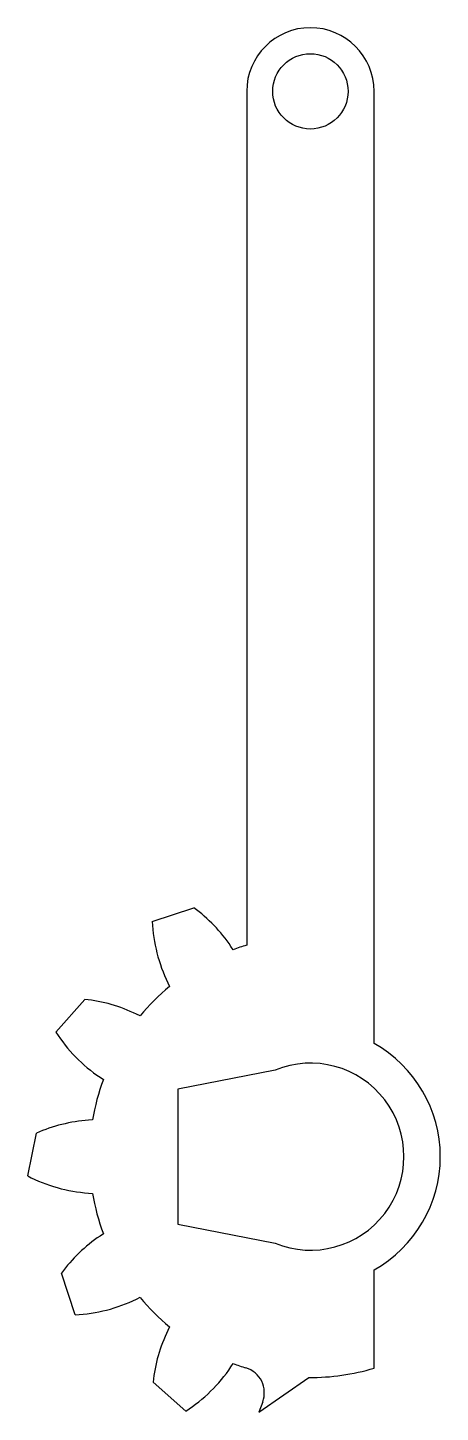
# Model space of a CAD drawing. Header units: millimetres. Extents: x -10.9 to 5, y -9.8 to 43.5.
import ezdxf

# ---------------------------------------------------------------- set-up
doc = ezdxf.new("R2010")
doc.units = ezdxf.units.MM

msp = doc.modelspace()

# ---------------------------------------------------------------- linework, layer by layer
at = {"color": 7, "linetype": 'Continuous', "lineweight": 25}
for p, q in [((-2.45, 41), (-2.45, 8.139)), ((2.45, 4.359), (2.45, 41)), ((-6.083, 9.047), (-4.487, 9.582)), ((-2.968, 7.965), (-3.054, 8.093)), ((-5.482, 6.692), (-5.414, 6.553)), ((-9.791, 4.793), (-8.677, 6.054)), ((-6.553, 5.414), (-6.692, 5.482)), ((-1.359, 3.334), (-5.103, 2.6)), ((-8.093, 3.054), (-7.965, 2.968)), ((-5.103, 2.6), (-5.103, -2.6)), ((-8.382, 1.412), (-8.536, 1.402)), ((-10.876, -0.744), (-10.542, 0.905)), ((-8.536, -1.402), (-8.382, -1.412)), ((-5.103, -2.6), (-1.359, -3.334)), ((-7.965, -2.968), (-8.093, -3.054)), ((-9.047, -6.083), (-9.582, -4.487)), ((2.45, -8.139), (2.45, -4.359)), ((-6.692, -5.482), (-6.553, -5.414)), ((-5.414, -6.553), (-5.482, -6.692)), ((-3.054, -8.093), (-2.968, -7.965)), ((-1.984, -9.839), (-0.053, -8.5)), ((-4.793, -9.791), (-6.054, -8.677)), ((-1.834, -9.438), (-1.984, -9.839))]:
    msp.add_line(p, q, dxfattribs=at)
msp.add_circle((0, 41), 1.45, dxfattribs=at)
for centre, radius, start, end in [((0, 41), 2.45, 0, 180), ((-8.028, 4.738), 6, 34, 53.8284), ((-0.089, 9.322), 6, 182.6264, 206), ((0, 0), 8.5, 106.7523, 110.4349), ((0, 0), 8.5, 129.5651, 140.4349), ((-9.322, 0.089), 6, 64, 83.8284), ((-4.738, 8.028), 6, 212.6264, 236), ((0, 0), 5, 299.3406, 60.6594), ((0, 0), 3.6, 247.825, 112.175), ((0, 0), 8.5, 159.5651, 170.4349), ((-8.118, -4.584), 6, 94, 113.8284), ((-8.118, 4.584), 6, 242.6264, 266), ((0, 0), 8.5, 189.5651, 200.4349), ((-4.738, -8.028), 6, 124, 143.8284), ((-9.322, -0.089), 6, 272.6264, 296), ((0, 0), 8.5, 219.5651, 230.4349), ((-0.089, -9.322), 6, 154, 173.8284), ((0, 0), 8.5, 249.5651, 253.0446), ((-8.028, -4.738), 6, 302.6264, 326), ((-2.77, -9.087), 1, 339.4741, 73.0446), ((0, 0), 8.5, 269.643, 286.7523)]:
    msp.add_arc(centre, radius, start, end, dxfattribs=at)

doc.saveas('drawing.dxf')
